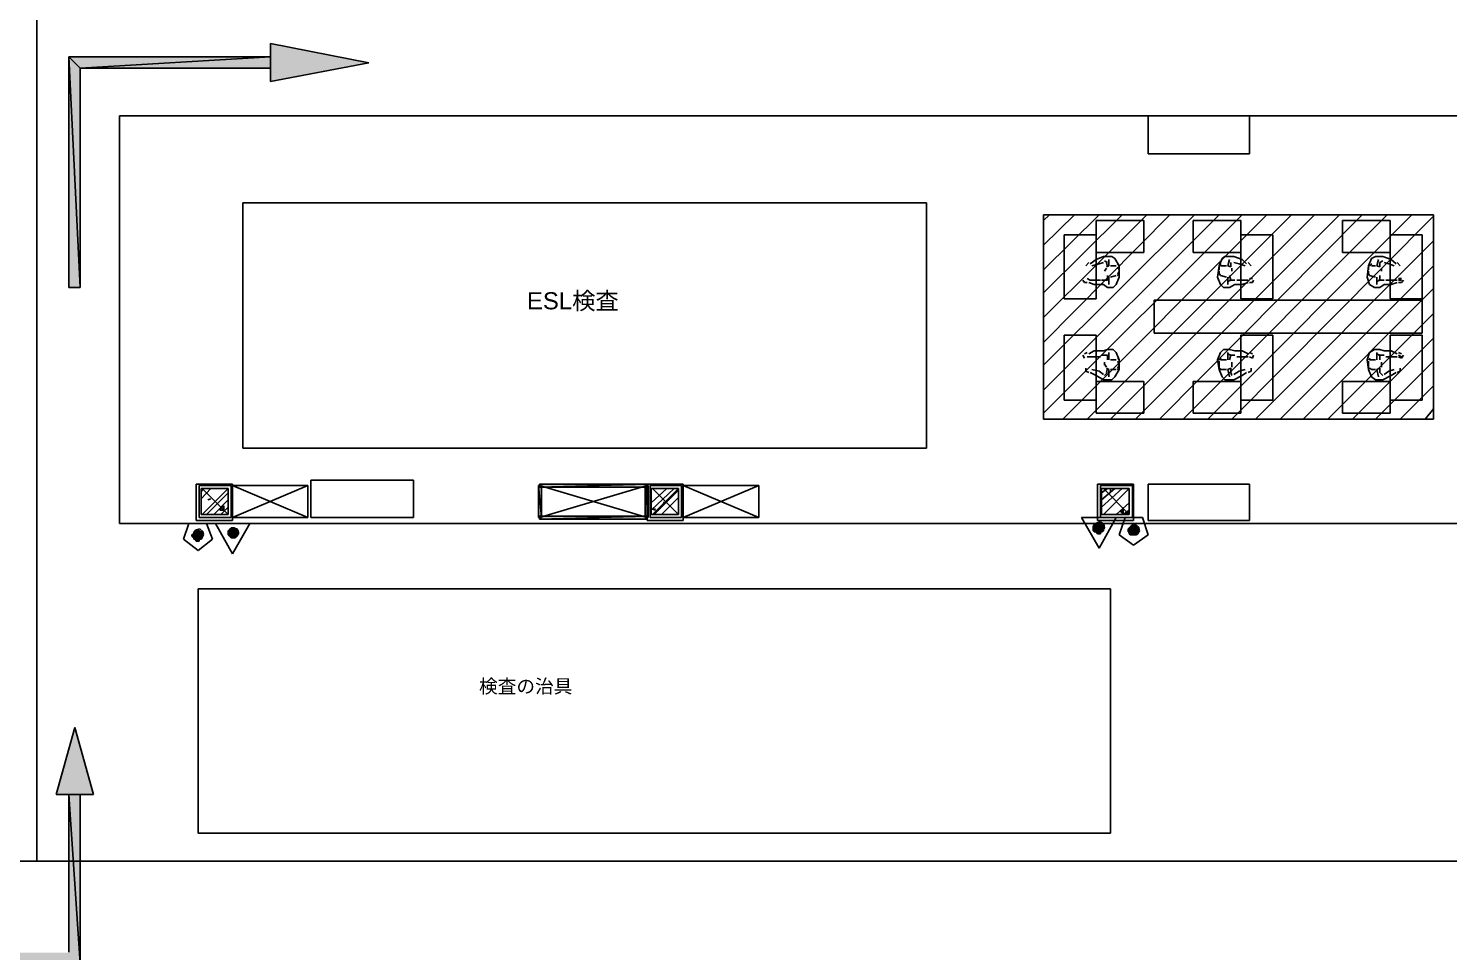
# Model space of a CAD drawing. Header units: millimetres. Extents: x 5 to 415, y 48 to 251.
# Drawn here: x 112.43 to 153.93, y 136.6 to 163.56 of the extents above; entities that cross this region are included whole.
import ezdxf

# ---------------------------------------------------------------- set-up
doc = ezdxf.new("R2010")
doc.units = ezdxf.units.MM
for name, color, linetype in [('H', 7, 'Continuous'), ('P', 7, 'Continuous'), ('T', 7, 'Continuous')]:
    doc.layers.add(name, color=color, linetype=linetype)

msp = doc.modelspace()

# ---------------------------------------------------------------- hatches: boundary and pattern name
at = {"layer": 'H', "linetype": 'Continuous'}
for points in [[(113.965, 162.384), (113.965, 155.998), (113.612, 155.998), (113.612, 162.736), (119.503, 162.736), (119.503, 162.384), (113.965, 162.384)], [(119.503, 162.013), (119.503, 163.107), (122.379, 162.56), (119.503, 162.013)], [(127.37, 150.16), (127.37, 150.248), (130.51, 150.248), (130.51, 150.16), (127.37, 150.16)], [(127.335, 149.26), (127.335, 150.195), (127.423, 150.195), (127.423, 149.26), (127.335, 149.26)], [(130.475, 149.26), (130.475, 150.195), (130.545, 150.195), (130.545, 149.26), (130.475, 149.26)], [(127.37, 149.225), (127.37, 149.313), (130.51, 149.313), (130.51, 149.225), (127.37, 149.225)], [(143.545, 149.013), (143.598, 149.049), (143.845, 149.049), (143.845, 149.013), (143.545, 149.013)], [(143.545, 148.978), (143.545, 149.013), (143.845, 149.013), (143.845, 148.978), (143.545, 148.978)], [(143.598, 149.049), (143.598, 149.102), (143.81, 149.102), (143.81, 149.049), (143.598, 149.049)], [(144.604, 148.978), (144.657, 149.013), (144.815, 149.013), (144.815, 148.978), (144.604, 148.978)], [(144.692, 149.013), (144.727, 149.049), (144.78, 149.013), (144.692, 149.013)], [(117.21, 148.766), (117.263, 148.802), (117.51, 148.802), (117.51, 148.766), (117.21, 148.766)], [(117.21, 148.713), (117.21, 148.766), (117.51, 148.766), (117.51, 148.713), (117.21, 148.713)], [(117.263, 148.678), (117.21, 148.713), (117.51, 148.713), (117.51, 148.678), (117.263, 148.678)], [(117.263, 148.802), (117.263, 148.837), (117.51, 148.837), (117.51, 148.802), (117.263, 148.802)], [(117.263, 148.625), (117.263, 148.678), (117.51, 148.678), (117.475, 148.625), (117.263, 148.625)], [(117.299, 148.837), (117.299, 148.89), (117.44, 148.89), (117.475, 148.837), (117.299, 148.837)], [(117.352, 148.59), (117.299, 148.625), (117.44, 148.625), (117.44, 148.59), (117.352, 148.59)], [(118.269, 148.89), (118.322, 148.925), (118.533, 148.925), (118.533, 148.89), (118.269, 148.89)], [(118.269, 148.837), (118.269, 148.89), (118.533, 148.89), (118.569, 148.837), (118.269, 148.837)], [(118.269, 148.802), (118.269, 148.837), (118.569, 148.837), (118.569, 148.802), (118.269, 148.802)], [(118.269, 148.766), (118.269, 148.802), (118.569, 148.802), (118.533, 148.766), (118.269, 148.766)], [(118.322, 148.713), (118.269, 148.766), (118.533, 148.766), (118.533, 148.713), (118.322, 148.713)], [(118.357, 148.678), (118.322, 148.713), (118.498, 148.713), (118.498, 148.678), (118.357, 148.678)], [(118.357, 148.925), (118.357, 148.978), (118.445, 148.978), (118.498, 148.925), (118.357, 148.925)], [(143.545, 148.925), (143.545, 148.978), (143.845, 148.978), (143.845, 148.925), (143.545, 148.925)], [(143.545, 148.89), (143.545, 148.925), (143.845, 148.925), (143.845, 148.89), (143.545, 148.89)], [(143.598, 148.837), (143.598, 148.89), (143.845, 148.89), (143.81, 148.837), (143.598, 148.837)], [(143.669, 148.802), (143.633, 148.837), (143.757, 148.837), (143.757, 148.802), (143.669, 148.802)], [(144.568, 148.89), (144.568, 148.925), (144.868, 148.925), (144.868, 148.89), (144.568, 148.89)], [(144.568, 148.837), (144.568, 148.89), (144.868, 148.89), (144.868, 148.837), (144.568, 148.837)], [(144.604, 148.925), (144.604, 148.978), (144.868, 148.978), (144.868, 148.925), (144.604, 148.925)], [(144.604, 148.802), (144.604, 148.837), (144.868, 148.837), (144.868, 148.802), (144.604, 148.802)], [(144.657, 148.766), (144.604, 148.802), (144.815, 148.802), (144.815, 148.766), (144.657, 148.766)], [(113.242, 141.182), (113.788, 143.14), (114.335, 141.182), (113.242, 141.182)], [(105.869, 136.225), (105.869, 136.56), (113.612, 136.56), (113.612, 141.182), (113.965, 141.182), (113.965, 136.225), (105.869, 136.225)]]:
    msp.add_hatch(color=256, dxfattribs=at).paths.add_polyline_path(points)

# ---------------------------------------------------------------- linework, layer by layer
at = {"layer": 'P'}
for points in [[(112.677, 139.241), (112.677, 180.428)], [(119.503, 163.124), (122.379, 162.56)], [(119.503, 162.013), (119.503, 163.124)], [(113.947, 155.998), (113.612, 162.736)], [(113.612, 162.736), (113.612, 155.998)], [(113.947, 155.998), (113.612, 162.736)], [(113.612, 162.736), (113.947, 162.401)], [(113.612, 162.736), (113.947, 162.401)], [(119.503, 162.736), (113.612, 162.736)], [(113.947, 162.401), (119.503, 162.736)], [(113.947, 162.401), (119.503, 162.736)], [(119.503, 162.736), (119.503, 162.401)], [(113.947, 162.401), (113.947, 155.998)], [(119.503, 162.401), (113.947, 162.401)], [(122.379, 162.56), (119.503, 162.013)], [(282.011, 161.008), (115.094, 161.008)], [(115.094, 149.102), (115.094, 161.008)], [(145.15, 159.897), (145.15, 161.008)], [(145.15, 161.008), (148.114, 161.008)], [(148.114, 161.008), (148.114, 159.897)], [(148.114, 159.897), (145.15, 159.897)], [(138.677, 158.468), (118.692, 158.468)], [(118.692, 158.468), (118.692, 151.306)], [(138.677, 151.306), (138.677, 158.468)], [(153.494, 158.115), (142.099, 158.115)], [(142.099, 158.115), (142.099, 152.153)], [(142.099, 157.956), (142.275, 158.115)], [(142.099, 157.233), (142.998, 158.115)], [(142.099, 156.51), (143.722, 158.115)], [(142.099, 155.84), (144.392, 158.115)], [(142.099, 155.116), (145.115, 158.115)], [(142.099, 154.393), (145.785, 158.115)], [(142.099, 153.723), (146.509, 158.115)], [(142.099, 153), (147.232, 158.115)], [(142.099, 152.329), (147.902, 158.115)], [(142.099, 158.115), (153.494, 158.115)], [(142.099, 152.153), (142.099, 158.115)], [(142.663, 152.153), (148.625, 158.115)], [(143.369, 152.153), (149.348, 158.115)], [(143.633, 157.021), (143.633, 157.956)], [(143.633, 157.956), (145.027, 157.956)], [(144.057, 152.153), (150.019, 158.115)], [(144.78, 152.153), (150.742, 158.115)], [(145.027, 157.956), (145.027, 157.021)], [(145.486, 152.153), (151.412, 158.115)], [(146.173, 152.153), (152.135, 158.115)], [(147.867, 157.956), (146.473, 157.956)], [(146.473, 157.956), (146.473, 157.021)], [(146.897, 152.153), (152.859, 158.115)], [(147.602, 152.153), (153.494, 158.08)], [(147.867, 157.021), (147.867, 157.956)], [(152.224, 157.956), (150.83, 157.956)], [(150.83, 157.956), (150.83, 157.021)], [(152.224, 157.021), (152.224, 157.956)], [(153.494, 152.153), (153.494, 158.115)], [(153.494, 158.115), (153.494, 152.153)], [(143.633, 157.533), (142.699, 157.533)], [(142.699, 157.533), (142.699, 155.663)], [(143.633, 155.663), (143.633, 157.533)], [(147.867, 157.533), (148.802, 157.533)], [(147.867, 155.663), (147.867, 157.533)], [(148.29, 152.153), (153.494, 157.357)], [(148.802, 157.533), (148.802, 155.663)], [(152.224, 157.533), (153.158, 157.533)], [(152.224, 155.663), (152.224, 157.533)], [(153.158, 157.533), (153.158, 155.663)], [(145.027, 157.021), (143.633, 157.021)], [(143.845, 156.898), (143.633, 156.81)], [(143.933, 156.898), (143.845, 156.898)], [(144.092, 156.898), (143.933, 156.898)], [(144.18, 156.845), (144.092, 156.898)], [(146.473, 157.021), (147.867, 157.021)], [(147.32, 156.845), (147.391, 156.898)], [(147.391, 156.898), (147.567, 156.898)], [(147.567, 156.898), (147.655, 156.898)], [(147.655, 156.898), (147.902, 156.81)], [(150.83, 157.021), (152.224, 157.021)], [(151.677, 156.845), (151.8, 156.898)], [(151.8, 156.898), (151.924, 156.898)], [(151.924, 156.898), (152.012, 156.898)], [(152.012, 156.898), (152.259, 156.81)], [(143.422, 156.722), (143.334, 156.633)], [(143.633, 156.81), (143.457, 156.686)], [(143.722, 156.686), (143.51, 156.633)], [(143.845, 156.722), (143.722, 156.686)], [(143.88, 156.774), (143.969, 156.722)], [(143.88, 156.475), (143.933, 156.563)], [(143.933, 156.722), (143.969, 156.598)], [(143.933, 156.598), (144.004, 156.633)], [(144.004, 156.633), (144.004, 156.81)], [(144.057, 156.633), (144.216, 156.633)], [(144.304, 156.633), (144.18, 156.845)], [(144.304, 156.633), (144.251, 156.686)], [(144.268, 156.598), (144.304, 156.51)], [(144.304, 156.475), (144.268, 156.386)], [(144.304, 156.633), (144.304, 156.298)], [(147.232, 156.633), (147.179, 156.298)], [(147.232, 156.633), (147.32, 156.845)], [(147.285, 156.686), (147.232, 156.633)], [(147.232, 156.598), (147.232, 156.51)], [(147.232, 156.475), (147.232, 156.386)], [(147.443, 156.633), (147.267, 156.633)], [(147.479, 156.633), (147.532, 156.81)], [(147.567, 156.598), (147.479, 156.633)], [(147.567, 156.722), (147.567, 156.598)], [(147.602, 156.475), (147.602, 156.563)], [(147.655, 156.722), (147.814, 156.686)], [(147.814, 156.686), (147.99, 156.633)], [(147.902, 156.81), (148.026, 156.686)], [(148.078, 156.722), (148.167, 156.633)], [(149.013, 152.153), (153.494, 156.633)], [(151.589, 156.633), (151.553, 156.298)], [(151.589, 156.633), (151.677, 156.845)], [(151.589, 156.598), (151.589, 156.51)], [(151.589, 156.475), (151.589, 156.386)], [(151.694, 156.686), (151.624, 156.633)], [(151.8, 156.633), (151.677, 156.633)], [(151.836, 156.633), (151.888, 156.81)], [(151.924, 156.598), (151.836, 156.633)], [(152.012, 156.774), (151.924, 156.722)], [(151.924, 156.722), (151.924, 156.598)], [(151.977, 156.475), (151.977, 156.563)], [(152.047, 156.722), (152.188, 156.686)], [(152.188, 156.686), (152.347, 156.633)], [(152.259, 156.81), (152.4, 156.686)], [(152.435, 156.722), (152.523, 156.633)], [(143.245, 156.21), (143.298, 156.139)], [(143.369, 156.139), (143.298, 156.139)], [(143.457, 156.21), (143.369, 156.263)], [(143.581, 156.087), (143.422, 156.139)], [(143.633, 156.21), (143.457, 156.21)], [(143.845, 156.087), (143.581, 156.087)], [(143.757, 156.21), (143.633, 156.21)], [(143.792, 156.21), (143.969, 156.21)], [(143.969, 155.998), (143.845, 156.087)], [(143.969, 156.21), (143.969, 156.351)], [(144.004, 156.298), (144.004, 156.087)], [(144.216, 156.351), (144.057, 156.298)], [(144.216, 156.087), (144.127, 155.998)], [(144.304, 156.298), (144.216, 156.087)], [(144.251, 156.351), (144.304, 156.386)], [(147.179, 156.298), (147.267, 156.087)], [(147.232, 156.404), (147.267, 156.351)], [(147.267, 156.351), (147.443, 156.298)], [(147.267, 156.087), (147.355, 155.998)], [(147.479, 156.298), (147.479, 156.087)], [(147.479, 156.175), (147.567, 156.21)], [(147.567, 156.21), (147.532, 156.351)], [(147.69, 156.21), (147.532, 156.21)], [(147.532, 155.998), (147.69, 156.087)], [(147.69, 156.087), (147.902, 156.087)], [(147.743, 156.21), (147.867, 156.21)], [(147.867, 156.21), (148.078, 156.21)], [(147.902, 156.087), (148.078, 156.139)], [(148.114, 156.263), (148.202, 156.263)], [(148.114, 156.139), (148.202, 156.139)], [(148.237, 156.21), (148.202, 156.139)], [(151.553, 156.298), (151.624, 156.087)], [(151.589, 156.404), (151.624, 156.351)], [(151.624, 156.351), (151.8, 156.298)], [(151.624, 156.087), (151.765, 155.998)], [(151.836, 156.298), (151.836, 156.087)], [(151.836, 156.175), (151.924, 156.21)], [(152.047, 156.21), (151.888, 156.21)], [(151.924, 156.21), (151.924, 156.351)], [(151.924, 155.998), (152.047, 156.087)], [(152.047, 156.087), (152.259, 156.087)], [(152.1, 156.21), (152.259, 156.21)], [(152.259, 156.21), (152.435, 156.21)], [(152.259, 156.087), (152.435, 156.139)], [(152.471, 156.263), (152.559, 156.263)], [(152.559, 156.21), (152.471, 156.21)], [(152.471, 156.139), (152.559, 156.139)], [(152.612, 156.21), (152.559, 156.139)], [(113.612, 155.998), (113.947, 155.998)], [(142.699, 155.663), (143.633, 155.663)], [(144.127, 155.998), (143.969, 155.998)], [(147.355, 155.998), (147.532, 155.998)], [(148.802, 155.663), (147.867, 155.663)], [(149.684, 152.153), (153.494, 155.963)], [(151.765, 155.998), (151.924, 155.998)], [(153.158, 155.663), (152.224, 155.663)], [(145.327, 155.628), (153.158, 155.628)], [(145.327, 154.658), (145.327, 155.628)], [(150.407, 152.153), (153.494, 155.24)], [(153.158, 155.628), (153.158, 154.658)], [(142.699, 152.7), (142.699, 154.605)], [(142.699, 154.605), (143.633, 154.605)], [(143.633, 154.605), (143.633, 152.7)], [(153.158, 154.658), (145.327, 154.658)], [(148.802, 154.605), (147.867, 154.605)], [(147.867, 154.605), (147.867, 152.7)], [(148.802, 152.7), (148.802, 154.605)], [(151.13, 152.153), (153.494, 154.517)], [(153.158, 154.605), (152.224, 154.605)], [(152.224, 154.605), (152.224, 152.7)], [(153.158, 152.7), (153.158, 154.605)], [(143.298, 153.935), (143.245, 154.023)], [(143.369, 154.093), (143.298, 154.058)], [(143.581, 154.146), (143.422, 154.058)], [(143.845, 154.146), (143.581, 154.146)], [(143.792, 154.023), (143.969, 154.023)], [(143.969, 154.182), (143.845, 154.146)], [(144.127, 154.182), (143.969, 154.182)], [(143.969, 154.023), (143.969, 153.882)], [(144.004, 153.882), (144.004, 154.093)], [(144.216, 154.093), (144.127, 154.182)], [(144.304, 153.882), (144.216, 154.093)], [(147.179, 153.882), (147.267, 154.093)], [(147.267, 154.093), (147.355, 154.182)], [(147.355, 154.182), (147.532, 154.182)], [(147.479, 153.882), (147.479, 154.093)], [(147.479, 154.058), (147.567, 154.023)], [(147.532, 154.182), (147.69, 154.146)], [(147.69, 154.023), (147.532, 154.023)], [(147.567, 154.023), (147.532, 153.882)], [(147.69, 154.146), (147.902, 154.146)], [(147.902, 154.146), (148.078, 154.058)], [(148.114, 154.093), (148.202, 154.058)], [(148.202, 153.935), (148.237, 154.023)], [(151.553, 153.882), (151.624, 154.093)], [(151.624, 154.093), (151.765, 154.182)], [(151.765, 154.182), (151.924, 154.182)], [(151.836, 153.882), (151.836, 154.093)], [(151.836, 154.058), (151.924, 154.023)], [(152.047, 154.023), (151.888, 154.023)], [(151.924, 154.182), (152.047, 154.146)], [(151.924, 154.023), (151.924, 153.882)], [(152.047, 154.146), (152.259, 154.146)], [(152.259, 154.146), (152.435, 154.058)], [(152.471, 154.093), (152.559, 154.058)], [(152.559, 153.97), (152.471, 154.023)], [(152.559, 153.935), (152.612, 154.023)], [(143.334, 153.547), (143.334, 153.635)], [(143.457, 153.97), (143.369, 153.97)], [(143.633, 153.97), (143.457, 153.97)], [(143.722, 153.547), (143.51, 153.599)], [(143.757, 153.97), (143.633, 153.97)], [(143.88, 153.723), (143.88, 153.811)], [(143.88, 153.758), (143.933, 153.67)], [(143.933, 153.635), (144.004, 153.599)], [(143.933, 153.511), (143.969, 153.635)], [(144.004, 153.599), (144.004, 153.388)], [(144.216, 153.882), (144.057, 153.882)], [(144.057, 153.599), (144.216, 153.599)], [(144.304, 153.599), (144.18, 153.388)], [(144.251, 153.599), (144.304, 153.635)], [(144.304, 153.882), (144.268, 153.935)], [(144.304, 153.723), (144.268, 153.846)], [(144.268, 153.635), (144.304, 153.723)], [(144.304, 153.599), (144.304, 153.882)], [(147.232, 153.599), (147.179, 153.882)], [(147.285, 153.935), (147.232, 153.882)], [(147.232, 153.723), (147.232, 153.846)], [(147.232, 153.635), (147.232, 153.723)], [(147.232, 153.635), (147.285, 153.599)], [(147.232, 153.599), (147.32, 153.388)], [(147.267, 153.882), (147.443, 153.882)], [(147.443, 153.599), (147.267, 153.599)], [(147.567, 153.635), (147.479, 153.599)], [(147.479, 153.599), (147.532, 153.388)], [(147.567, 153.511), (147.567, 153.635)], [(147.602, 153.723), (147.602, 153.811)], [(147.602, 153.758), (147.602, 153.67)], [(147.743, 153.97), (147.867, 153.97)], [(147.814, 153.547), (147.99, 153.599)], [(147.867, 153.97), (148.078, 153.97)], [(148.114, 153.97), (148.202, 153.935)], [(148.167, 153.547), (148.167, 153.635)], [(151.589, 153.599), (151.553, 153.882)], [(151.642, 153.935), (151.589, 153.882)], [(151.589, 153.723), (151.589, 153.846)], [(151.589, 153.635), (151.589, 153.723)], [(151.589, 153.599), (151.677, 153.388)], [(151.624, 153.882), (151.8, 153.882)], [(151.624, 153.635), (151.694, 153.599)], [(151.8, 153.599), (151.677, 153.599)], [(151.8, 152.153), (153.494, 153.846)], [(151.924, 153.635), (151.836, 153.599)], [(151.836, 153.599), (151.888, 153.388)], [(151.924, 153.511), (151.924, 153.635)], [(151.977, 153.723), (151.977, 153.811)], [(151.977, 153.758), (151.977, 153.67)], [(152.1, 153.97), (152.259, 153.97)], [(152.188, 153.547), (152.347, 153.599)], [(152.259, 153.97), (152.435, 153.97)], [(152.471, 153.97), (152.559, 153.935)], [(152.523, 153.547), (152.523, 153.635)], [(143.422, 153.511), (143.334, 153.547)], [(143.633, 153.423), (143.457, 153.511)], [(143.845, 153.3), (143.633, 153.423)], [(143.633, 152.329), (143.633, 153.247)], [(143.633, 153.247), (145.027, 153.247)], [(143.845, 153.458), (143.722, 153.547)], [(143.933, 153.3), (143.845, 153.3)], [(143.88, 153.423), (143.969, 153.511)], [(144.092, 153.3), (143.933, 153.3)], [(144.18, 153.388), (144.092, 153.3)], [(145.027, 153.247), (145.027, 152.329)], [(147.867, 153.247), (146.473, 153.247)], [(146.473, 153.247), (146.473, 152.329)], [(147.32, 153.388), (147.391, 153.3)], [(147.391, 153.3), (147.567, 153.3)], [(147.602, 153.423), (147.567, 153.511)], [(147.567, 153.3), (147.655, 153.3)], [(147.655, 153.458), (147.814, 153.547)], [(147.655, 153.3), (147.902, 153.423)], [(147.867, 152.329), (147.867, 153.247)], [(147.902, 153.423), (148.026, 153.511)], [(148.078, 153.511), (148.167, 153.547)], [(152.224, 153.247), (150.83, 153.247)], [(150.83, 153.247), (150.83, 152.329)], [(151.677, 153.388), (151.8, 153.3)], [(151.8, 153.3), (151.924, 153.3)], [(152.012, 153.423), (151.924, 153.511)], [(151.924, 153.3), (152.012, 153.3)], [(152.012, 153.3), (152.259, 153.423)], [(152.047, 153.458), (152.188, 153.547)], [(152.224, 152.329), (152.224, 153.247)], [(152.259, 153.423), (152.4, 153.511)], [(152.435, 153.511), (152.523, 153.547)], [(152.523, 152.153), (153.494, 153.123)], [(143.633, 152.7), (142.699, 152.7)], [(145.027, 152.329), (143.633, 152.329)], [(146.473, 152.329), (147.867, 152.329)], [(147.867, 152.7), (148.802, 152.7)], [(150.83, 152.329), (152.224, 152.329)], [(152.224, 152.7), (153.158, 152.7)], [(153.247, 152.153), (153.494, 152.453)], [(142.099, 152.153), (153.494, 152.153)], [(153.494, 152.153), (142.099, 152.153)], [(118.692, 151.306), (138.677, 151.306)], [(117.334, 150.248), (117.334, 149.19)], [(118.392, 150.248), (117.334, 150.248)], [(118.392, 149.19), (118.392, 150.248)], [(120.685, 149.278), (120.685, 150.372)], [(120.685, 150.372), (123.684, 150.372)], [(123.684, 150.372), (123.684, 149.278)], [(127.37, 150.248), (127.37, 150.16)], [(127.37, 150.16), (130.51, 150.248)], [(130.51, 150.248), (127.37, 150.248)], [(127.37, 150.16), (130.51, 150.248)], [(130.51, 150.248), (130.51, 149.19)], [(131.568, 150.248), (130.51, 150.248)], [(130.51, 150.248), (130.51, 150.16)], [(131.568, 149.19), (131.568, 150.248)], [(143.669, 150.248), (143.669, 149.19)], [(144.727, 150.248), (143.669, 150.248)], [(144.727, 149.19), (144.727, 150.248)], [(145.15, 149.19), (145.15, 150.248)], [(145.15, 150.248), (148.114, 150.248)], [(148.114, 150.248), (148.114, 149.19)], [(117.422, 150.213), (117.422, 149.278)], [(118.357, 150.213), (117.422, 150.213)], [(117.475, 150.036), (117.546, 150.125)], [(117.475, 149.825), (117.757, 150.125)], [(117.475, 150.125), (117.475, 149.366)], [(118.269, 150.125), (117.475, 150.125)], [(118.269, 149.366), (117.51, 150.125)], [(117.51, 149.366), (118.269, 150.125)], [(117.634, 149.366), (118.269, 150.001)], [(118.269, 149.366), (118.269, 150.125)], [(118.357, 149.278), (118.357, 150.213)], [(118.392, 149.278), (118.392, 150.213)], [(118.392, 150.213), (120.597, 150.213)], [(120.597, 149.278), (118.392, 150.213)], [(120.597, 150.213), (118.392, 149.278)], [(120.597, 150.213), (120.597, 149.278)], [(127.423, 149.278), (127.335, 150.213)], [(127.335, 150.213), (127.335, 149.278)], [(127.423, 149.278), (127.335, 150.213)], [(127.335, 150.213), (127.423, 150.213)], [(127.37, 150.213), (130.51, 149.278)], [(127.37, 149.278), (130.51, 150.213)], [(130.51, 150.16), (127.37, 150.16)], [(127.423, 150.213), (127.423, 149.278)], [(130.545, 150.213), (130.457, 150.213)], [(130.457, 150.213), (130.545, 149.278)], [(130.457, 150.213), (130.545, 149.278)], [(130.457, 149.278), (130.457, 150.213)], [(130.545, 149.278), (130.545, 150.213)], [(130.598, 150.213), (130.598, 149.278)], [(131.516, 150.213), (130.598, 150.213)], [(130.634, 149.701), (131.092, 150.125)], [(130.634, 149.49), (131.304, 150.125)], [(130.634, 150.125), (130.634, 149.366)], [(131.427, 150.125), (130.634, 150.125)], [(131.427, 149.366), (130.669, 150.125)], [(130.669, 149.366), (131.427, 150.125)], [(130.722, 149.366), (131.427, 150.072)], [(130.933, 149.366), (131.427, 149.86)], [(131.427, 149.366), (131.427, 150.125)], [(131.516, 149.278), (131.516, 150.213)], [(131.568, 149.278), (131.568, 150.213)], [(131.568, 150.213), (133.773, 150.213)], [(133.773, 149.278), (131.568, 150.213)], [(133.773, 150.213), (131.568, 149.278)], [(133.773, 150.213), (133.773, 149.278)], [(143.757, 150.213), (143.757, 149.278)], [(144.692, 150.213), (143.757, 150.213)], [(143.792, 150.001), (143.969, 150.125)], [(143.792, 149.789), (144.18, 150.125)], [(143.792, 149.578), (144.392, 150.125)], [(143.792, 150.125), (143.792, 149.366)], [(144.604, 150.125), (143.792, 150.125)], [(144.604, 149.366), (143.845, 150.125)], [(143.845, 149.366), (144.604, 150.125)], [(144.057, 150.125), (144.057, 150.036)], [(144.057, 150.036), (144.057, 150.125)], [(144.604, 149.366), (144.604, 150.125)], [(144.692, 149.278), (144.692, 150.213)], [(117.757, 149.825), (117.669, 149.789)], [(117.669, 149.789), (117.757, 149.825)], [(117.845, 149.366), (118.269, 149.789)], [(118.022, 149.49), (118.145, 149.613)], [(118.145, 149.49), (118.022, 149.49)], [(118.057, 149.366), (118.269, 149.578)], [(118.145, 149.613), (118.145, 149.49)], [(130.757, 149.525), (130.669, 149.525)], [(130.669, 149.525), (130.757, 149.49)], [(131.022, 149.737), (130.969, 149.648)], [(130.969, 149.648), (131.022, 149.737)], [(144.216, 149.366), (144.604, 149.701)], [(144.357, 149.437), (144.427, 149.525)], [(144.427, 149.401), (144.357, 149.437)], [(144.427, 149.525), (144.427, 149.401)], [(144.427, 149.366), (144.604, 149.49)], [(144.568, 149.437), (144.48, 149.366)], [(144.568, 149.366), (144.568, 149.437)], [(282.011, 149.102), (115.094, 149.102)], [(116.963, 148.643), (117.122, 149.102)], [(117.122, 149.102), (117.634, 149.102)], [(117.334, 149.19), (118.392, 149.19)], [(117.422, 149.278), (118.357, 149.278)], [(117.475, 149.366), (118.269, 149.366)], [(117.634, 149.102), (117.81, 148.643)], [(118.392, 148.22), (117.898, 149.102)], [(117.898, 149.102), (118.904, 149.102)], [(120.597, 149.278), (118.392, 149.278)], [(118.904, 149.102), (118.392, 148.22)], [(123.684, 149.278), (120.685, 149.278)], [(127.335, 149.278), (127.423, 149.278)], [(130.51, 149.313), (127.37, 149.225)], [(130.51, 149.313), (127.37, 149.225)], [(127.37, 149.225), (127.37, 149.313)], [(127.37, 149.313), (130.51, 149.313)], [(127.37, 149.225), (130.51, 149.225)], [(130.545, 149.278), (130.457, 149.278)], [(130.51, 149.225), (130.51, 149.313)], [(130.51, 149.19), (131.568, 149.19)], [(130.598, 149.278), (131.516, 149.278)], [(130.634, 149.366), (131.427, 149.366)], [(133.773, 149.278), (131.568, 149.278)], [(144.216, 149.278), (143.21, 149.278)], [(143.21, 149.278), (143.722, 148.378)], [(143.581, 149.066), (143.545, 149.013)], [(143.845, 148.978), (143.545, 149.013)], [(143.545, 149.013), (143.545, 148.978)], [(143.845, 148.978), (143.545, 149.013)], [(143.545, 149.013), (143.845, 149.013)], [(143.545, 149.013), (143.845, 149.013)], [(143.651, 149.119), (143.581, 149.031)], [(143.792, 149.066), (143.581, 149.102)], [(143.581, 149.102), (143.581, 149.066)], [(143.792, 149.066), (143.581, 149.102)], [(143.581, 149.102), (143.792, 149.102)], [(143.581, 149.102), (143.792, 149.102)], [(143.633, 149.102), (143.581, 149.102)], [(143.845, 149.013), (143.581, 149.066)], [(143.845, 149.013), (143.581, 149.066)], [(143.581, 149.066), (143.845, 149.066)], [(143.581, 149.066), (143.845, 149.066)], [(143.792, 149.066), (143.581, 149.066)], [(143.845, 149.066), (143.581, 149.066)], [(143.581, 149.066), (143.581, 149.066)], [(143.581, 149.066), (143.845, 149.066)], [(143.581, 149.066), (143.792, 149.066)], [(143.792, 149.102), (143.633, 149.102)], [(143.792, 149.102), (143.633, 149.102)], [(143.633, 149.102), (143.757, 149.102)], [(143.757, 149.102), (143.633, 149.102)], [(143.633, 149.102), (143.669, 149.102)], [(143.757, 149.154), (143.651, 149.119)], [(143.669, 149.19), (144.727, 149.19)], [(143.669, 149.102), (143.757, 149.102)], [(143.757, 149.102), (143.669, 149.102)], [(143.669, 149.102), (143.757, 149.102)], [(143.669, 149.102), (143.757, 149.102)], [(143.757, 149.102), (143.669, 149.102)], [(143.669, 149.102), (143.669, 149.102)], [(143.757, 149.102), (143.669, 149.102)], [(143.669, 149.102), (143.722, 149.102)], [(143.722, 148.378), (144.216, 149.278)], [(143.722, 149.102), (143.757, 149.102)], [(143.757, 149.278), (144.692, 149.278)], [(143.863, 149.084), (143.757, 149.154)], [(143.757, 149.102), (143.792, 149.102)], [(143.792, 149.366), (144.604, 149.366)], [(143.792, 149.102), (143.792, 149.066)], [(143.845, 149.066), (143.792, 149.066)], [(143.845, 149.066), (143.845, 149.013)], [(143.845, 149.013), (143.845, 148.978)], [(143.88, 148.978), (143.863, 149.084)], [(144.48, 149.278), (144.304, 148.766)], [(144.48, 149.366), (144.568, 149.366)], [(144.992, 149.278), (144.48, 149.278)], [(144.674, 149.049), (144.604, 148.943)], [(144.639, 149.013), (144.604, 148.978)], [(144.815, 148.978), (144.639, 149.013)], [(144.815, 148.978), (144.639, 149.013)], [(144.639, 149.013), (144.815, 149.013)], [(144.639, 149.013), (144.815, 149.013)], [(144.78, 149.013), (144.639, 149.013)], [(144.815, 149.013), (144.639, 149.013)], [(144.639, 149.013), (144.639, 149.013)], [(144.639, 149.013), (144.815, 149.013)], [(144.78, 149.013), (144.639, 149.013)], [(144.639, 149.013), (144.692, 149.013)], [(144.78, 149.066), (144.674, 149.049)], [(144.727, 149.066), (144.692, 149.013)], [(144.692, 149.013), (144.727, 149.066)], [(144.692, 149.013), (144.78, 149.013)], [(144.78, 149.013), (144.692, 149.013)], [(144.692, 149.013), (144.78, 149.013)], [(144.727, 149.066), (144.78, 149.013)], [(144.78, 149.013), (144.727, 149.066)], [(144.868, 148.996), (144.78, 149.066)], [(144.815, 149.013), (144.78, 149.013)], [(144.815, 149.013), (144.815, 148.978)], [(145.15, 148.766), (144.992, 149.278)], [(148.114, 149.19), (145.15, 149.19)], [(117.387, 148.308), (116.963, 148.643)], [(117.21, 148.766), (117.51, 148.802)], [(117.21, 148.766), (117.51, 148.802)], [(117.263, 148.802), (117.21, 148.766)], [(117.21, 148.731), (117.51, 148.766)], [(117.21, 148.731), (117.51, 148.766)], [(117.51, 148.766), (117.21, 148.766)], [(117.21, 148.766), (117.21, 148.731)], [(117.51, 148.766), (117.21, 148.766)], [(117.21, 148.766), (117.51, 148.766)], [(117.21, 148.766), (117.51, 148.766)], [(117.51, 148.766), (117.21, 148.766)], [(117.51, 148.766), (117.21, 148.766)], [(117.51, 148.731), (117.21, 148.731)], [(117.21, 148.731), (117.263, 148.678)], [(117.51, 148.731), (117.21, 148.731)], [(117.316, 148.908), (117.263, 148.819)], [(117.263, 148.802), (117.51, 148.855)], [(117.263, 148.802), (117.51, 148.855)], [(117.51, 148.855), (117.263, 148.855)], [(117.263, 148.855), (117.263, 148.802)], [(117.475, 148.855), (117.263, 148.855)], [(117.263, 148.855), (117.475, 148.855)], [(117.475, 148.855), (117.263, 148.855)], [(117.263, 148.855), (117.51, 148.855)], [(117.475, 148.855), (117.263, 148.855)], [(117.263, 148.855), (117.475, 148.855)], [(117.263, 148.855), (117.475, 148.855)], [(117.299, 148.855), (117.263, 148.855)], [(117.263, 148.819), (117.281, 148.713)], [(117.51, 148.802), (117.263, 148.802)], [(117.51, 148.802), (117.263, 148.802)], [(117.263, 148.678), (117.51, 148.731)], [(117.263, 148.678), (117.51, 148.731)], [(117.263, 148.643), (117.51, 148.678)], [(117.263, 148.643), (117.51, 148.678)], [(117.51, 148.678), (117.263, 148.678)], [(117.263, 148.678), (117.263, 148.643)], [(117.51, 148.678), (117.263, 148.678)], [(117.263, 148.678), (117.51, 148.678)], [(117.263, 148.678), (117.51, 148.678)], [(117.51, 148.678), (117.263, 148.678)], [(117.51, 148.678), (117.263, 148.678)], [(117.475, 148.643), (117.263, 148.643)], [(117.263, 148.643), (117.299, 148.643)], [(117.475, 148.643), (117.263, 148.643)], [(117.281, 148.713), (117.369, 148.643)], [(117.299, 148.855), (117.422, 148.89)], [(117.299, 148.855), (117.422, 148.89)], [(117.422, 148.89), (117.299, 148.89)], [(117.299, 148.89), (117.299, 148.855)], [(117.422, 148.89), (117.299, 148.89)], [(117.299, 148.89), (117.334, 148.89)], [(117.299, 148.89), (117.422, 148.89)], [(117.422, 148.89), (117.299, 148.89)], [(117.475, 148.855), (117.299, 148.855)], [(117.475, 148.855), (117.299, 148.855)], [(117.422, 148.643), (117.299, 148.643)], [(117.299, 148.643), (117.334, 148.59)], [(117.475, 148.643), (117.299, 148.643)], [(117.299, 148.643), (117.475, 148.643)], [(117.475, 148.643), (117.299, 148.643)], [(117.299, 148.643), (117.422, 148.643)], [(117.475, 148.643), (117.299, 148.643)], [(117.299, 148.643), (117.475, 148.643)], [(117.299, 148.643), (117.475, 148.643)], [(117.44, 148.943), (117.316, 148.908)], [(117.334, 148.89), (117.422, 148.89)], [(117.387, 148.89), (117.334, 148.89)], [(117.334, 148.89), (117.387, 148.89)], [(117.334, 148.59), (117.422, 148.643)], [(117.334, 148.59), (117.422, 148.643)], [(117.387, 148.59), (117.334, 148.59)], [(117.334, 148.59), (117.387, 148.59)], [(117.422, 148.59), (117.334, 148.59)], [(117.369, 148.643), (117.493, 148.661)], [(117.387, 148.89), (117.422, 148.89)], [(117.422, 148.89), (117.387, 148.89)], [(117.81, 148.643), (117.387, 148.308)], [(117.422, 148.89), (117.475, 148.855)], [(117.422, 148.89), (117.422, 148.89)], [(117.422, 148.643), (117.422, 148.59)], [(117.422, 148.643), (117.475, 148.643)], [(117.422, 148.59), (117.422, 148.59)], [(117.422, 148.59), (117.422, 148.59)], [(117.528, 148.872), (117.44, 148.943)], [(117.51, 148.855), (117.475, 148.855)], [(117.475, 148.855), (117.475, 148.855)], [(117.51, 148.678), (117.475, 148.643)], [(117.475, 148.643), (117.475, 148.643)], [(117.493, 148.661), (117.546, 148.766)], [(117.51, 148.855), (117.51, 148.802)], [(117.51, 148.802), (117.51, 148.766)], [(117.51, 148.766), (117.51, 148.731)], [(117.51, 148.766), (117.51, 148.766)], [(117.51, 148.766), (117.51, 148.766)], [(117.51, 148.731), (117.51, 148.678)], [(117.51, 148.678), (117.51, 148.678)], [(117.51, 148.678), (117.51, 148.678)], [(117.546, 148.784), (117.528, 148.872)], [(118.339, 148.96), (118.269, 148.855)], [(118.269, 148.89), (118.533, 148.943)], [(118.269, 148.89), (118.533, 148.943)], [(118.322, 148.943), (118.269, 148.89)], [(118.269, 148.855), (118.533, 148.89)], [(118.269, 148.855), (118.533, 148.89)], [(118.533, 148.89), (118.269, 148.89)], [(118.269, 148.89), (118.269, 148.855)], [(118.533, 148.89), (118.269, 148.89)], [(118.269, 148.89), (118.533, 148.89)], [(118.269, 148.89), (118.533, 148.89)], [(118.533, 148.89), (118.269, 148.89)], [(118.533, 148.89), (118.269, 148.89)], [(118.269, 148.855), (118.286, 148.749)], [(118.269, 148.802), (118.569, 148.855)], [(118.269, 148.802), (118.569, 148.855)], [(118.569, 148.855), (118.269, 148.855)], [(118.269, 148.855), (118.269, 148.802)], [(118.569, 148.855), (118.269, 148.855)], [(118.269, 148.766), (118.569, 148.802)], [(118.269, 148.766), (118.569, 148.802)], [(118.569, 148.802), (118.269, 148.802)], [(118.269, 148.802), (118.269, 148.766)], [(118.569, 148.802), (118.269, 148.802)], [(118.269, 148.802), (118.569, 148.802)], [(118.269, 148.802), (118.569, 148.802)], [(118.569, 148.802), (118.269, 148.802)], [(118.569, 148.802), (118.269, 148.802)], [(118.533, 148.766), (118.269, 148.766)], [(118.269, 148.766), (118.322, 148.731)], [(118.533, 148.766), (118.269, 148.766)], [(118.269, 148.766), (118.533, 148.766)], [(118.269, 148.766), (118.533, 148.766)], [(118.533, 148.766), (118.269, 148.766)], [(118.533, 148.766), (118.269, 148.766)], [(118.286, 148.749), (118.392, 148.678)], [(118.533, 148.943), (118.322, 148.943)], [(118.48, 148.943), (118.322, 148.943)], [(118.322, 148.943), (118.48, 148.943)], [(118.48, 148.943), (118.322, 148.943)], [(118.322, 148.943), (118.533, 148.943)], [(118.48, 148.943), (118.322, 148.943)], [(118.322, 148.943), (118.48, 148.943)], [(118.322, 148.943), (118.48, 148.943)], [(118.357, 148.943), (118.322, 148.943)], [(118.322, 148.731), (118.533, 148.766)], [(118.322, 148.731), (118.533, 148.766)], [(118.48, 148.731), (118.322, 148.731)], [(118.322, 148.731), (118.357, 148.678)], [(118.533, 148.731), (118.322, 148.731)], [(118.322, 148.731), (118.533, 148.731)], [(118.533, 148.731), (118.322, 148.731)], [(118.322, 148.731), (118.48, 148.731)], [(118.533, 148.731), (118.322, 148.731)], [(118.445, 148.978), (118.339, 148.96)], [(118.357, 148.943), (118.445, 148.978)], [(118.357, 148.943), (118.445, 148.978)], [(118.445, 148.978), (118.357, 148.978)], [(118.357, 148.978), (118.357, 148.943)], [(118.445, 148.978), (118.357, 148.978)], [(118.357, 148.978), (118.392, 148.978)], [(118.357, 148.978), (118.445, 148.978)], [(118.445, 148.978), (118.357, 148.978)], [(118.48, 148.943), (118.357, 148.943)], [(118.48, 148.943), (118.357, 148.943)], [(118.357, 148.678), (118.48, 148.731)], [(118.357, 148.678), (118.48, 148.731)], [(118.392, 148.678), (118.357, 148.678)], [(118.357, 148.678), (118.392, 148.678)], [(118.48, 148.678), (118.357, 148.678)], [(118.357, 148.678), (118.48, 148.678)], [(118.48, 148.678), (118.357, 148.678)], [(118.357, 148.678), (118.445, 148.678)], [(118.48, 148.678), (118.357, 148.678)], [(118.392, 148.978), (118.445, 148.978)], [(118.392, 148.678), (118.498, 148.713)], [(118.551, 148.908), (118.445, 148.978)], [(118.445, 148.978), (118.48, 148.943)], [(118.445, 148.978), (118.445, 148.978)], [(118.445, 148.678), (118.445, 148.678)], [(118.445, 148.678), (118.445, 148.678)], [(118.445, 148.678), (118.48, 148.678)], [(118.533, 148.943), (118.48, 148.943)], [(118.48, 148.943), (118.48, 148.943)], [(118.48, 148.731), (118.48, 148.678)], [(118.48, 148.731), (118.533, 148.731)], [(118.498, 148.713), (118.569, 148.802)], [(118.533, 148.943), (118.533, 148.89)], [(118.533, 148.89), (118.569, 148.855)], [(118.533, 148.89), (118.533, 148.89)], [(118.533, 148.89), (118.533, 148.89)], [(118.569, 148.802), (118.533, 148.766)], [(118.533, 148.766), (118.533, 148.731)], [(118.533, 148.766), (118.533, 148.766)], [(118.533, 148.766), (118.533, 148.766)], [(118.569, 148.837), (118.551, 148.908)], [(118.569, 148.855), (118.569, 148.802)], [(118.569, 148.802), (118.569, 148.802)], [(118.569, 148.802), (118.569, 148.802)], [(143.845, 148.943), (143.545, 148.978)], [(143.545, 148.978), (143.545, 148.943)], [(143.845, 148.943), (143.545, 148.978)], [(143.545, 148.978), (143.845, 148.978)], [(143.545, 148.978), (143.845, 148.978)], [(143.845, 148.978), (143.545, 148.978)], [(143.545, 148.978), (143.545, 148.978)], [(143.845, 148.978), (143.545, 148.978)], [(143.545, 148.978), (143.545, 148.978)], [(143.545, 148.978), (143.845, 148.978)], [(143.545, 148.978), (143.845, 148.978)], [(143.845, 148.89), (143.545, 148.943)], [(143.545, 148.943), (143.545, 148.89)], [(143.845, 148.89), (143.545, 148.943)], [(143.545, 148.943), (143.845, 148.943)], [(143.545, 148.943), (143.845, 148.943)], [(143.545, 148.89), (143.845, 148.89)], [(143.845, 148.89), (143.545, 148.89)], [(143.545, 148.89), (143.845, 148.89)], [(143.581, 148.89), (143.545, 148.89)], [(143.545, 148.89), (143.845, 148.89)], [(143.581, 148.996), (143.616, 148.925)], [(143.792, 148.855), (143.581, 148.89)], [(143.581, 148.89), (143.581, 148.855)], [(143.792, 148.855), (143.581, 148.89)], [(143.581, 148.89), (143.845, 148.89)], [(143.845, 148.89), (143.581, 148.89)], [(143.757, 148.855), (143.581, 148.855)], [(143.581, 148.855), (143.633, 148.855)], [(143.757, 148.855), (143.581, 148.855)], [(143.581, 148.855), (143.792, 148.855)], [(143.581, 148.855), (143.792, 148.855)], [(143.792, 148.855), (143.581, 148.855)], [(143.581, 148.855), (143.581, 148.855)], [(143.792, 148.855), (143.581, 148.855)], [(143.581, 148.855), (143.581, 148.855)], [(143.581, 148.855), (143.792, 148.855)], [(143.581, 148.855), (143.792, 148.855)], [(143.616, 148.925), (143.704, 148.855)], [(143.757, 148.802), (143.633, 148.855)], [(143.633, 148.855), (143.669, 148.802)], [(143.757, 148.802), (143.633, 148.855)], [(143.633, 148.855), (143.757, 148.855)], [(143.633, 148.855), (143.757, 148.855)], [(143.669, 148.802), (143.669, 148.802)], [(143.669, 148.802), (143.669, 148.802)], [(143.669, 148.802), (143.757, 148.802)], [(143.704, 148.855), (143.81, 148.872)], [(143.722, 148.802), (143.757, 148.802)], [(143.757, 148.802), (143.722, 148.802)], [(143.757, 148.855), (143.757, 148.802)], [(143.792, 148.855), (143.757, 148.855)], [(143.845, 148.89), (143.792, 148.855)], [(143.81, 148.872), (143.88, 148.978)], [(143.845, 148.978), (143.845, 148.943)], [(143.845, 148.943), (143.845, 148.89)], [(144.304, 148.766), (144.727, 148.467)], [(144.851, 148.89), (144.568, 148.943)], [(144.568, 148.943), (144.568, 148.89)], [(144.851, 148.89), (144.568, 148.943)], [(144.568, 148.943), (144.851, 148.943)], [(144.851, 148.943), (144.568, 148.943)], [(144.568, 148.943), (144.604, 148.943)], [(144.851, 148.855), (144.568, 148.89)], [(144.568, 148.89), (144.568, 148.855)], [(144.851, 148.855), (144.568, 148.89)], [(144.568, 148.89), (144.851, 148.89)], [(144.568, 148.89), (144.851, 148.89)], [(144.568, 148.855), (144.851, 148.855)], [(144.851, 148.855), (144.568, 148.855)], [(144.568, 148.855), (144.851, 148.855)], [(144.604, 148.855), (144.568, 148.855)], [(144.568, 148.855), (144.851, 148.855)], [(144.851, 148.943), (144.604, 148.978)], [(144.604, 148.978), (144.604, 148.943)], [(144.851, 148.943), (144.604, 148.978)], [(144.604, 148.978), (144.851, 148.978)], [(144.604, 148.978), (144.851, 148.978)], [(144.815, 148.978), (144.604, 148.978)], [(144.851, 148.978), (144.604, 148.978)], [(144.604, 148.978), (144.604, 148.978)], [(144.604, 148.978), (144.851, 148.978)], [(144.604, 148.978), (144.815, 148.978)], [(144.604, 148.943), (144.851, 148.943)], [(144.851, 148.943), (144.604, 148.943)], [(144.604, 148.943), (144.851, 148.943)], [(144.604, 148.943), (144.851, 148.943)], [(144.604, 148.908), (144.621, 148.837)], [(144.851, 148.802), (144.604, 148.855)], [(144.604, 148.855), (144.604, 148.802)], [(144.851, 148.802), (144.604, 148.855)], [(144.604, 148.855), (144.851, 148.855)], [(144.851, 148.855), (144.604, 148.855)], [(144.815, 148.766), (144.604, 148.802)], [(144.604, 148.802), (144.639, 148.766)], [(144.815, 148.766), (144.604, 148.802)], [(144.604, 148.802), (144.815, 148.802)], [(144.604, 148.802), (144.815, 148.802)], [(144.851, 148.802), (144.604, 148.802)], [(144.815, 148.802), (144.604, 148.802)], [(144.604, 148.802), (144.604, 148.802)], [(144.604, 148.802), (144.815, 148.802)], [(144.604, 148.802), (144.851, 148.802)], [(144.621, 148.837), (144.727, 148.766)], [(144.639, 148.766), (144.78, 148.766)], [(144.78, 148.766), (144.639, 148.766)], [(144.639, 148.766), (144.78, 148.766)], [(144.692, 148.766), (144.639, 148.766)], [(144.639, 148.766), (144.78, 148.766)], [(144.78, 148.766), (144.639, 148.766)], [(144.639, 148.766), (144.639, 148.766)], [(144.78, 148.766), (144.639, 148.766)], [(144.639, 148.766), (144.815, 148.766)], [(144.639, 148.766), (144.815, 148.766)], [(144.692, 148.766), (144.692, 148.766)], [(144.692, 148.766), (144.692, 148.766)], [(144.78, 148.766), (144.692, 148.766)], [(144.727, 148.766), (144.833, 148.784)], [(144.727, 148.467), (145.15, 148.766)], [(144.727, 148.766), (144.78, 148.766)], [(144.78, 148.766), (144.727, 148.766)], [(144.815, 148.766), (144.78, 148.766)], [(144.851, 148.978), (144.815, 148.978)], [(144.815, 148.802), (144.815, 148.766)], [(144.815, 148.802), (144.851, 148.802)], [(144.833, 148.784), (144.903, 148.89)], [(144.851, 148.978), (144.851, 148.943)], [(144.851, 148.943), (144.851, 148.89)], [(144.851, 148.89), (144.851, 148.855)], [(144.851, 148.855), (144.851, 148.802)], [(144.903, 148.89), (144.868, 148.996)], [(144.057, 147.197), (117.387, 147.197)], [(117.387, 147.197), (117.387, 140.053)], [(144.057, 140.053), (144.057, 147.197)], [(113.242, 141.182), (113.788, 143.14)], [(113.788, 143.14), (114.335, 141.182)], [(114.335, 141.182), (113.242, 141.182)], [(113.947, 136.243), (113.612, 141.182)], [(113.612, 141.182), (113.612, 136.578)], [(113.947, 136.243), (113.612, 141.182)], [(113.612, 141.182), (113.947, 141.182)], [(113.947, 141.182), (113.947, 136.243)], [(117.387, 140.053), (144.057, 140.053)], [(64.682, 139.241), (282.011, 139.241)]]:
    msp.add_lwpolyline(points, dxfattribs=at)

# ---------------------------------------------------------------- texts
at = {"layer": 'T', "attachment_point": 7}
for s, insert, char_height in [('{\\fArial|b0|i0|c0|p18;ESL検査\u3000}', (127, 155.3), 0.5), ('{\\fArial|b0|i0|c0|p18;検査の治具\u3000}', (125.6, 144.1), 0.4)]:
    msp.add_mtext(s, dxfattribs=dict(at, insert=insert, char_height=char_height))

doc.saveas('drawing.dxf')
